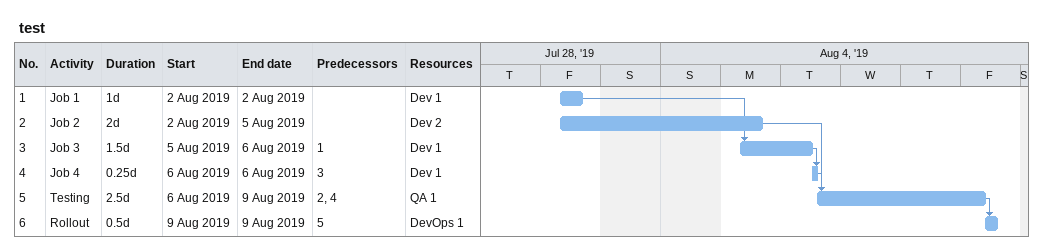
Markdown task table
test

| ID | Task | Duration | Start | Finish | Predecessors | Resources |
|---|---|---|---|---|---|---|
| 1 | Job 1 | 1d | 2019-08-02 | 2019-08-02 |  | Dev 1 |
| 2 | Job 2 | 2d | 2019-08-02 | 2019-08-05 |  | Dev 2 |
| 3 | Job 3 | 1.5d | 2019-08-05 | 2019-08-06 | 1 | Dev 1 |
| 4 | Job 4 | 0.25d | 2019-08-06 | 2019-08-06 | 3 | Dev 1 |
| 5 | Testing | 2.5d | 2019-08-06 | 2019-08-09 | 2, 4 | QA 1 |
| 6 | Rollout | 0.5d | 2019-08-09 | 2019-08-09 | 5 | DevOps 1 |
